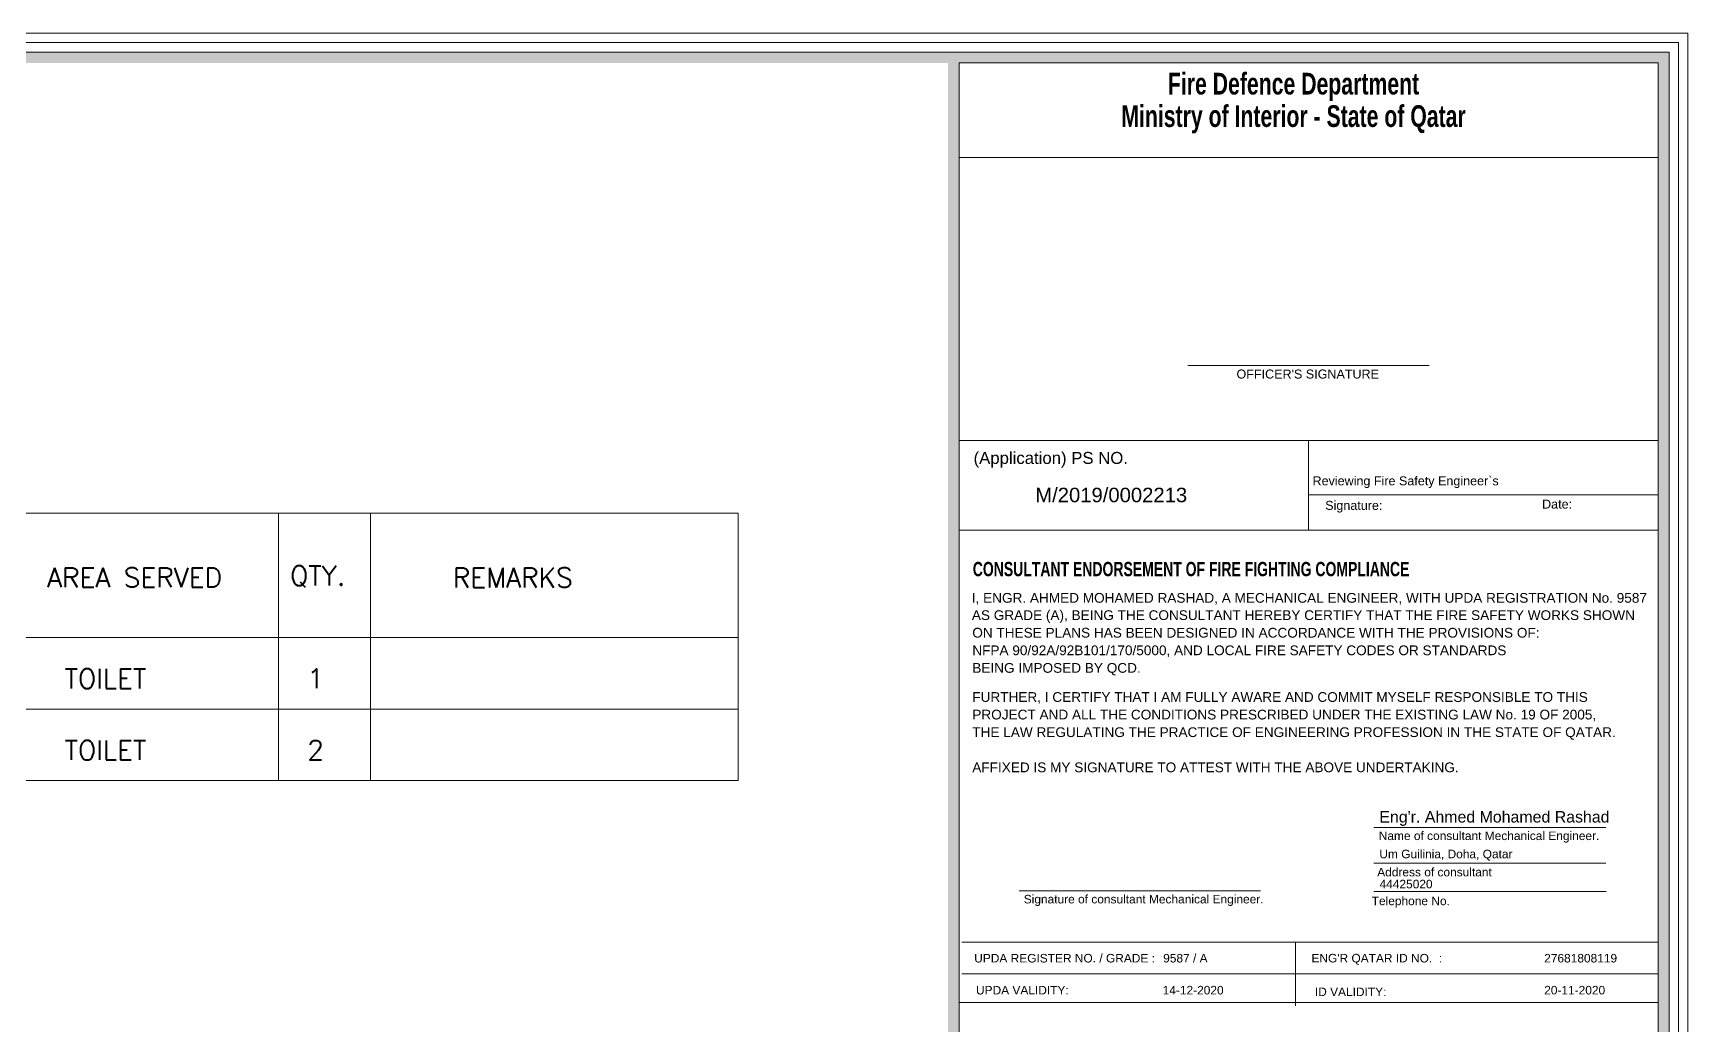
# Model space of a CAD drawing. Header units: inches. Extents: x -68096 to 69834, y -16833 to 17650.
# Drawn here: x 870.2 to 964.4, y -456.6 to -400.1 of the extents above; entities that cross this region are included whole.
import ezdxf
from ezdxf.enums import TextEntityAlignment as Align

# ---------------------------------------------------------------- set-up
doc = ezdxf.new("R2010")
doc.units = ezdxf.units.IN
doc.header["$MEASUREMENT"] = 0
for name, color, linetype in [('FIre Duct', 1, 'Continuous'), ('QCD TITLE A', 7, 'Continuous'), ('SHEET', 2, 'Continuous'), ('WIN', 1, 'Continuous')]:
    doc.layers.add(name, color=color, linetype=linetype)
doc.styles.add('ROMANS', font='romans.shx')
doc.styles.add('SANSSERIFBOLD', font='sasb____.pfb', dxfattribs={"width": 0.7})
doc.styles.add('Title Sheet_A1$0$DCAQ New Title Block for CD-A1_Dar Al Salam$0$ARIAL_2.5', font='arial.ttf', dxfattribs={"height": 2.5})
doc.styles.add('TITLE2', font='arial.ttf')

msp = doc.modelspace()

# ---------------------------------------------------------------- hatches: boundary and pattern name
at = {"layer": 'WIN', "linetype": 'Continuous', "lineweight": 0}
h = msp.add_hatch(color=86, dxfattribs=at)
h.paths.add_polyline_path([(753.52048, -401.19119), (753.52048, -549.3886), (963.30992, -549.3886), (963.30992, -401.19119)])
h.paths.add_polyline_path([(922.89008, -401.81667), (922.89008, -548.73353), (962.68444, -548.73353), (962.68444, -401.81667)], flags=16)
h.paths.add_polyline_path([(922.26459, -548.73353), (754.14633, -548.73353), (754.14633, -401.81667), (922.26459, -401.81667)], flags=16)
h = msp.add_hatch(color=7, dxfattribs=at)
h.paths.add_polyline_path([(753.52048, -401.19119), (753.52048, -549.3886), (963.30992, -549.3886), (963.30992, -401.19119)])
h.paths.add_polyline_path([(922.89008, -401.81667), (922.89008, -548.73353), (962.68444, -548.73353), (962.68444, -401.81667)], flags=16)
h.paths.add_polyline_path([(922.26459, -548.73353), (754.14633, -548.73353), (754.14633, -401.81667), (922.26459, -401.81667)], flags=16)

# ---------------------------------------------------------------- linework, layer by layer
at = {"layer": 'FIre Duct', "color": 1, "lineweight": 0}
for p, q in [((767.14943, -427.43311, 0), (910.30858, -427.43311, 0)), ((884.14063, -427.43311, 0), (884.14063, -438.59407, 0)), ((889.37912, -427.43311, 0), (889.37912, -438.59407, 0)), ((910.30858, -427.43311, 0), (910.30858, -442.66567, 0)), ((767.14943, -434.52247, 0), (910.30858, -434.52247, 0)), ((767.14943, -438.59407, 0), (910.30858, -438.59407, 0)), ((884.14063, -438.59407, 0), (884.14063, -442.66567, 0)), ((889.37912, -438.59407, 0), (889.37912, -442.66567, 0)), ((767.14943, -442.66567, 0), (910.30858, -442.66567, 0))]:
    msp.add_line(p, q, dxfattribs=at)
at = {"layer": 'SHEET', "color": 0, "lineweight": 0}
for p, q in [((946.49628, -447.36672), (959.71192, -447.36672)), ((926.31721, -448.93836), (940.04993, -448.93836)), ((946.50738, -448.97065), (959.72302, -448.97065))]:
    msp.add_line(p, q, dxfattribs=at)
at = {"layer": 'WIN', "color": 7, "linetype": 'Continuous', "lineweight": 0}
for p, q in [((962.68444, -407.19589), (922.89008, -407.19589)), ((935.91843, -419.03254), (949.65608, -419.03254)), ((962.68444, -423.29814), (922.89008, -423.29814)), ((942.78726, -423.29814), (942.78726, -428.40001)), ((942.78726, -426.38854), (962.68444, -426.38854)), ((946.49998, -445.3319), (959.71562, -445.3319))]:
    msp.add_line(p, q, dxfattribs=at)
at = {"layer": 'WIN', "color": 0, "linetype": 'Continuous', "lineweight": 0}
for p, q in [((923.04013, -451.85178), (962.68444, -451.85178)), ((942.05294, -451.85178), (942.05294, -455.4915)), ((923.04013, -453.67164), (962.68444, -453.67164))]:
    msp.add_line(p, q, dxfattribs=at)
at = {"layer": 'WIN', "color": 7, "linetype": 'Continuous', "lineweight": 0}
for points in [[(752.44464, -550.46444), (964.38576, -550.46444), (964.38576, -400.11535), (752.44464, -400.11535)], [(752.44464, -550.46444), (964.38576, -550.46444), (964.38576, -400.11535), (752.44464, -400.11535)], [(752.98256, -549.92652), (963.84784, -549.92652), (963.84784, -400.65327), (752.98256, -400.65327)], [(752.98256, -549.92652), (963.84784, -549.92652), (963.84784, -400.65327), (752.98256, -400.65327)], [(753.52048, -549.3886), (963.30992, -549.3886), (963.30992, -401.19119), (753.52048, -401.19119)], [(753.52048, -549.3886), (963.30992, -549.3886), (963.30992, -401.19119), (753.52048, -401.19119)], [(962.68444, -401.81667), (922.89008, -401.81667), (922.89008, -548.73353), (962.68444, -548.73353)], [(962.68444, -401.81667), (922.89008, -401.81667), (922.89008, -548.73353), (962.68444, -548.73353)]]:
    msp.add_lwpolyline(points, close=True, dxfattribs=at)
for points in [[(922.89008, -428.40001), (962.68444, -428.40001)], [(922.89008, -455.29609), (962.68444, -455.29609)]]:
    msp.add_lwpolyline(points, dxfattribs=at)

# ---------------------------------------------------------------- texts
at = {"color": 2, "lineweight": 0, "attachment_point": 7, "style": 'ROMANS'}
for s, insert, char_height, width in [('AREA SERVED', (870.96189, -431.65814, 0), 1.1076195, 14.482494), ('QTY.', (884.80572, -431.65814, 0), 1.107619, 14.482494), ('REMARKS', (894.06097, -431.66513, 0), 1.107619, 6.6016288), ('TOILET ', (871.96567, -437.41806, 0), 1.107619, 7.3821549), ('1', (885.78319, -437.40929, 0), 1.10762, 5.7086173), ('TOILET ', (871.96567, -441.48966, 0), 1.107619, 7.3821549), ('2', (885.78319, -441.48089, 0), 1.10762, 5.7086173)]:
    msp.add_mtext(s, dxfattribs=dict(at, insert=insert, char_height=char_height, width=width))
at = {"layer": 'QCD TITLE A', "color": 1, "lineweight": 0, "style": 'Title Sheet_A1$0$DCAQ New Title Block for CD-A1_Dar Al Salam$0$ARIAL_2.5'}
msp.add_text('M/2019/0002213', height=0.8247001, dxfattribs=at).set_placement((927.22882, -426.81831))
at = {"layer": 'SHEET', "color": 0, "lineweight": 0, "style": 'SANSSERIFBOLD', "width": 0.7}
msp.add_text('CONSULTANT ENDORSEMENT OF FIRE FIGHTING COMPLIANCE', height=0.814283, dxfattribs=at).set_placement((923.67077, -431.02988))
at = {"layer": 'WIN', "color": 7, "linetype": 'Continuous', "lineweight": 0, "style": 'SANSSERIFBOLD', "width": 0.7}
for s, p in [('Fire Defence Department', (941.93198, -403.61087)), ('Ministry of Interior - State of Qatar', (941.93198, -405.45713))]:
    msp.add_text(s, height=1.2361746, dxfattribs=at).set_placement(p, align=Align.CENTER)
at = {"layer": 'WIN', "color": 7, "linetype": 'Continuous', "lineweight": 0, "style": 'TITLE2'}
for s, height, p in [("OFFICER'S SIGNATURE", 0.5112836, (942.7427, -419.77754)), ('Name of consultant Mechanical Engineer.', 0.4857194, (953.06494, -446.04859)), ('Address of consultant', 0.4857194, (949.95961, -448.11606)), ('Signature of consultant Mechanical Engineer.', 0.4857194, (933.39925, -449.65505)), ('Telephone No.', 0.4857194, (948.60886, -449.75634))]:
    msp.add_text(s, height=height, dxfattribs=at).set_placement(p, align=Align.CENTER)
for s, height, p in [('(Application) PS NO. ', 0.6820993, (923.71607, -424.63872)), ('Reviewing Fire Safety Engineer`s', 0.5112836, (943.01454, -425.8571)), ('I, ENGR. AHMED MOHAMED RASHAD, A MECHANICAL ENGINEER, WITH UPDA REGISTRATION No. 9587', 0.5540352, (923.61223, -432.54011)), ('AS GRADE (A), BEING THE CONSULTANT HEREBY CERTIFY THAT THE FIRE SAFETY WORKS SHOWN ', 0.5540352, (923.61938, -433.5234)), ('ON THESE PLANS HAS BEEN DESIGNED IN ACCORDANCE WITH THE PROVISIONS OF: ', 0.5540352, (923.64352, -434.52477)), ('NFPA 90/92A/92B101/170/5000, AND LOCAL FIRE SAFETY CODES OR STANDARDS', 0.5540352, (923.64352, -435.52571)), ('BEING IMPOSED BY QCD. ', 0.5540352, (923.64352, -436.52666)), ('FURTHER, I CERTIFY THAT I AM FULLY AWARE AND COMMIT MYSELF RESPONSIBLE TO THIS ', 0.5540352, (923.64352, -438.18322)), ('PROJECT AND ALL THE CONDITIONS PRESCRIBED UNDER THE EXISTING LAW No. 19 OF 2005, ', 0.5540352, (923.64352, -439.18416)), ('THE LAW REGULATING THE PRACTICE OF ENGINEERING PROFESSION IN THE STATE OF QATAR.', 0.5540352, (923.64352, -440.1851)), ('AFFIXED IS MY SIGNATURE TO ATTEST WITH THE ABOVE UNDERTAKING.', 0.5540352, (923.64352, -442.18699)), ("Eng'r. Ahmed Mohamed Rashad", 0.6479944, (946.81966, -445.04967)), ('Um Guilinia, Doha, Qatar', 0.4857194, (946.81966, -447.08449)), ('44425020', 0.485719, (946.83076, -448.79568)), ('UPDA REGISTER NO. / GRADE :', 0.4857194, (923.75223, -453.01671)), ('9587 / A', 0.485719, (934.51122, -453.01671)), ("ENG'R QATAR ID NO.  :", 0.4857194, (942.95225, -453.01497)), ('27681808119', 0.4857194, (956.2044, -453.01671)), ('UPDA VALIDITY:', 0.4857194, (923.85478, -454.83657)), ('14-12-2020', 0.485719, (934.4819, -454.83657)), ('ID VALIDITY:', 0.4857194, (943.14805, -454.9308)), ('20-11-2020', 0.485719, (956.2044, -454.83657))]:
    msp.add_text(s, height=height, dxfattribs=at).set_placement(p)
for s, p in [('Signature:', (945.36417, -427.06094)), ('Date:', (956.93756, -426.92915))]:
    msp.add_text(s, height=0.511284, dxfattribs=at).set_placement(p, align=Align.MIDDLE)

doc.saveas('drawing.dxf')
